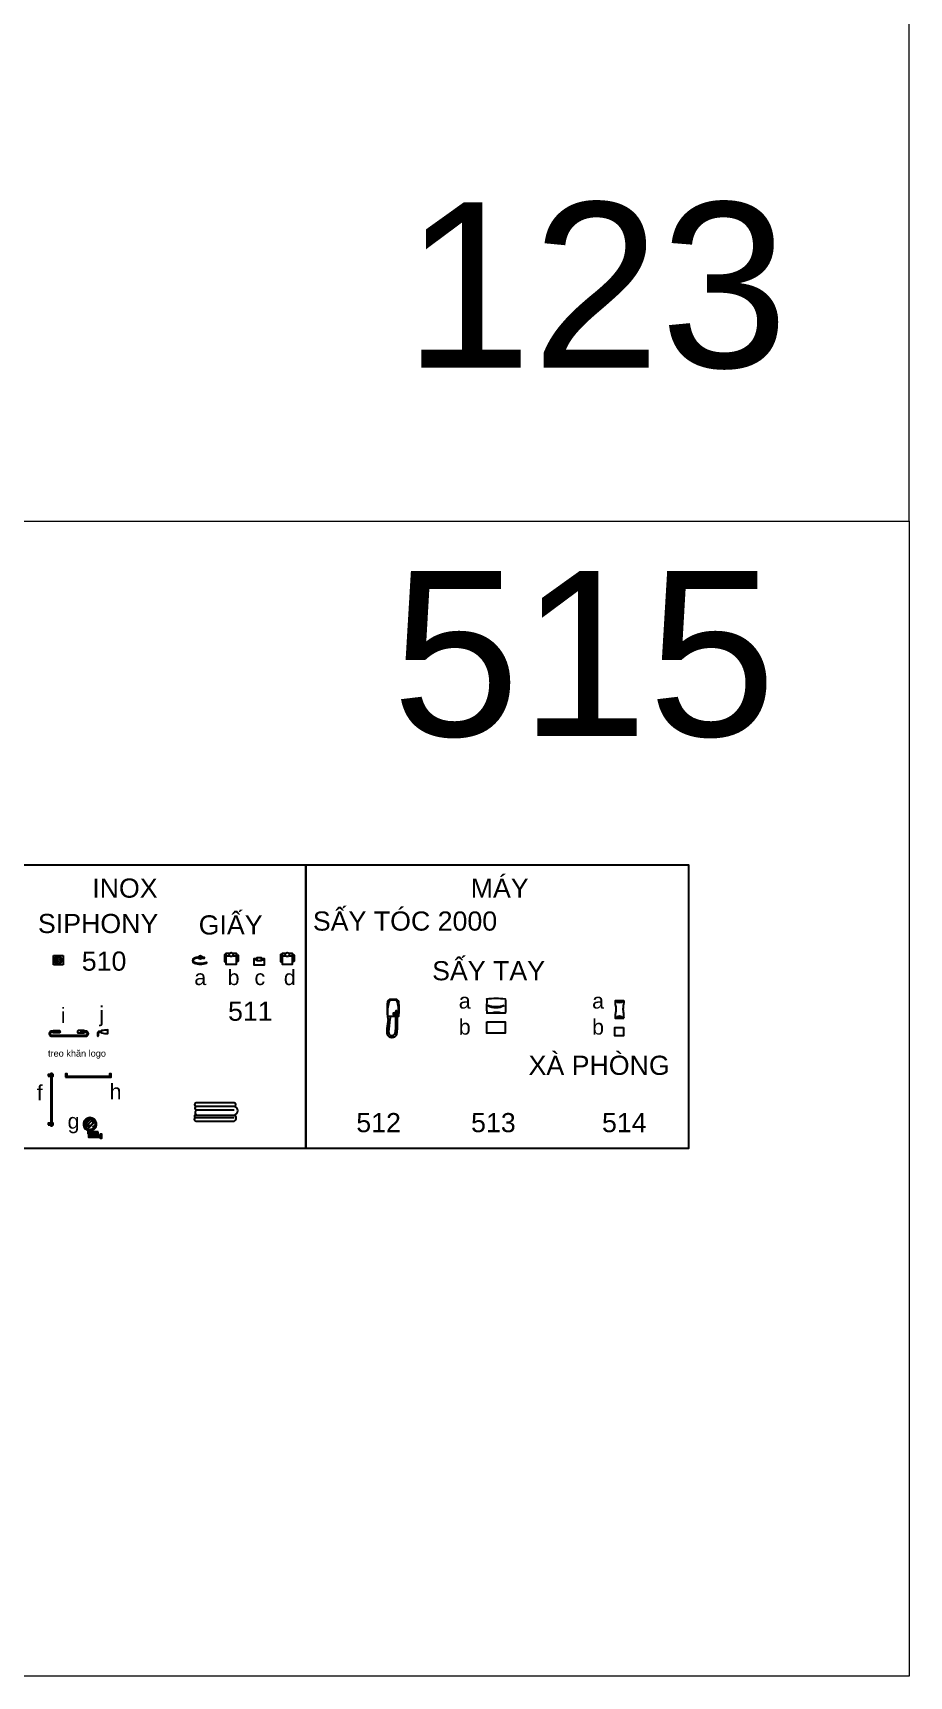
# Model space of a CAD drawing. Header units: inches. Extents: x 242965 to 445791, y 236206 to 423703.
# Drawn here: x 396305 to 409694, y 236206 to 261299 of the extents above; entities that cross this region are included whole.
import ezdxf

# ---------------------------------------------------------------- set-up
doc = ezdxf.new("R2010")
doc.units = ezdxf.units.IN
doc.header["$MEASUREMENT"] = 0
doc.layers.add('2', color=181, linetype='Continuous', lineweight=20)
doc.layers.add('e', color=96, linetype='Continuous', lineweight=5)
doc.layers.add('Tree', color=144, linetype='Continuous')
doc.layers.add('wc', color=144, linetype='Continuous')
doc.styles.add('Vni-Helve', font='')
doc.styles.get('Vni-Helve').set_extended_font_data('VNI-Helve')

# ---------------------------------------------------------------- blocks, each defined once
blk = doc.blocks.new('510')
at = {"layer": 'wc'}
for p, q in [((-146, 70), (0, 70)), ((-146, -70), (-146, 70)), ((0, 70), (0, -70)), ((0, -70), (-146, -70))]:
    blk.add_line(p, q, dxfattribs=at)
at = {"layer": 'wc', "color": 8}
for p, q in [((-123, 6), (-121, 6)), ((-121, 6), (-118, 12)), ((-118, 12), (-120, 15)), ((-112, 22), (-109, 28)), ((-109, 17), (-112, 22)), ((-112, 1), (-109, 6)), ((-109, -5), (-112, 1)), ((-109, 28), (-103, 28)), ((-109, 17), (-103, 17)), ((-109, 6), (-103, 6)), ((-104, 39), (-103, 39)), ((-103, 39), (-102, 40)), ((-99, 22), (-103, 28)), ((-103, 17), (-99, 22)), ((-99, 1), (-103, 6)), ((-103, -5), (-99, 1)), ((-93, 33), (-90, 39)), ((-90, 28), (-93, 33)), ((-93, 12), (-90, 17)), ((-90, 6), (-93, 12)), ((-90, 39), (-84, 39)), ((-90, 28), (-84, 28)), ((-90, 17), (-84, 17)), ((-90, 6), (-84, 6)), ((-81, 33), (-84, 39)), ((-84, 28), (-81, 33)), ((-81, 12), (-84, 17)), ((-84, 6), (-81, 12)), ((-74, 44), (-72, 49)), ((-71, 39), (-74, 44)), ((-74, 22), (-71, 28)), ((-71, 17), (-74, 22)), ((-74, 1), (-71, 6)), ((-71, -5), (-74, 1)), ((-71, 39), (-65, 39)), ((-71, 28), (-65, 28)), ((-71, 17), (-65, 17)), ((-71, 6), (-65, 6)), ((-65, 39), (-62, 44)), ((-62, 22), (-65, 28)), ((-65, 17), (-62, 22)), ((-62, 1), (-65, 6)), ((-65, -5), (-62, 1)), ((-62, 44), (-64, 48)), ((-56, 33), (-53, 39)), ((-53, 28), (-56, 33)), ((-56, 12), (-53, 17)), ((-53, 6), (-56, 12)), ((-53, 39), (-46, 39)), ((-53, 28), (-46, 28)), ((-53, 17), (-46, 17)), ((-53, 6), (-46, 6)), ((-43, 33), (-46, 39)), ((-46, 28), (-43, 33)), ((-43, 12), (-46, 17)), ((-46, 6), (-43, 12)), ((-37, 22), (-34, 27)), ((-34, 17), (-37, 22)), ((-37, 1), (-34, 6)), ((-34, -5), (-37, 1)), ((-34, 17), (-29, 17)), ((-34, 6), (-28, 6)), ((-26, 3), (-28, 6)), ((-123, -5), (-121, -5)), ((-118, -10), (-121, -5)), ((-121, -15), (-118, -10)), ((-112, -21), (-109, -15)), ((-109, -26), (-112, -21)), ((-109, -5), (-103, -5)), ((-109, -15), (-103, -15)), ((-109, -26), (-103, -26)), ((-106, -37), (-103, -37)), ((-99, -21), (-103, -15)), ((-103, -26), (-99, -21)), ((-100, -41), (-103, -37)), ((-93, -10), (-90, -5)), ((-90, -15), (-93, -10)), ((-93, -32), (-90, -26)), ((-90, -37), (-93, -32)), ((-90, -5), (-84, -5)), ((-90, -15), (-84, -15)), ((-90, -26), (-84, -26)), ((-90, -37), (-84, -37)), ((-81, -10), (-84, -5)), ((-84, -15), (-81, -10)), ((-81, -32), (-84, -26)), ((-84, -37), (-81, -32)), ((-74, -21), (-71, -15)), ((-71, -26), (-74, -21)), ((-74, -43), (-71, -37)), ((-71, -48), (-74, -43)), ((-71, -5), (-65, -5)), ((-71, -15), (-65, -15)), ((-71, -26), (-65, -26)), ((-71, -37), (-65, -37)), ((-71, -48), (-66, -48)), ((-62, -21), (-65, -15)), ((-65, -26), (-62, -21)), ((-62, -43), (-65, -37)), ((-65, -48), (-62, -43)), ((-56, -10), (-53, -5)), ((-53, -15), (-56, -10)), ((-56, -32), (-53, -26)), ((-53, -37), (-56, -32)), ((-53, -5), (-46, -5)), ((-53, -15), (-46, -15)), ((-53, -26), (-46, -26)), ((-53, -37), (-46, -37)), ((-43, -10), (-46, -5)), ((-46, -15), (-43, -10)), ((-43, -32), (-46, -26)), ((-46, -37), (-43, -32)), ((-37, -21), (-34, -15)), ((-34, -26), (-37, -21)), ((-34, -5), (-28, -5)), ((-34, -15), (-28, -15)), ((-34, -26), (-33, -26)), ((-28, -5), (-26, -1))]:
    blk.add_line(p, q, dxfattribs=at)
at = {"layer": 'wc'}
for radius in [58.6, 48.6]:
    blk.add_circle((-74, 0), radius, dxfattribs=at)
blk = doc.blocks.new('509f')
at = {"layer": 'wc'}
for points in [[(-58, 358), (16, 358), (16, 384), (-58, 384)], [(-58, -384), (16, -384), (16, -358), (-58, -358)]]:
    blk.add_lwpolyline(points, close=True, dxfattribs=at)
for points in [[(0, 384), (0, 400), (-20, 400), (-20, 384)], [(-20, 358), (-20, -358)], [(0, -358), (0, 358)], [(-20, -384), (-20, -400), (0, -400), (0, -384)]]:
    blk.add_lwpolyline(points, dxfattribs=at)
blk = doc.blocks.new('509h')
at = {"layer": 'wc'}
for points in [[(-350, -10), (-322, -10), (-322, 40), (-350, 40)], [(322, -10), (350, -10), (350, 40), (322, 40)]]:
    blk.add_lwpolyline(points, close=True, dxfattribs=at)
blk.add_lwpolyline([(-350, -10), (350, -10), (350, 0), (-350, 0)], dxfattribs=at)
blk = doc.blocks.new('509g')
at = {"layer": 'wc', "ltscale": 5}
h = blk.add_hatch(dxfattribs=at)
h.set_pattern_fill('AR-RROOF', color=256, scale=50, angle=45, style=0)
h.set_pattern_definition([(45, (-176794.996, 9535.987), (42.426407, 113.137085), [750, -100, 250, -50]), (45, (-176765.65, 9600.69), (-82.37794, 11.667262), [150, -16.5, 300, -37.5]), (45, (-176807.37, 9583.716), (160.159686, 207.53584), [400, -70, 200, -50])])
h.paths.add_polyline_path([(-213, 73), (-213, 75, 0.188136), (-152, 75), (-152, 73, 5.315308)])
at = {"ltscale": 5}
for points in [[(-146, 59, 5.315308), (-219, 59)], [(-152, 73, 5.315308), (-213, 73)], [(-58, 37), (-214, 37), (-214, 37, 0.156097), (-214, 12), (-214, 12), (-58, 12), (-58, 12, 0.154397), (-58, 37)], [(-58, 9), (-204, 9), (-204, 9, 0.156097), (-204, -15), (-204, -15), (-58, -15), (-58, -15, 0.154397), (-58, 9)], [(-17, -18), (-204, -18), (-204, -18, 0.156097), (-204, -43), (-204, -43), (-17, -43), (-17, -43, 0.154397), (-17, -18)]]:
    blk.add_lwpolyline(points, format="xyb", dxfattribs=at)
blk.add_lwpolyline([(-213, 75), (-213, 75), (-220, 57), (-220, 57, 0.188136), (-146, 57), (-146, 57), (-152, 75), (-152, 75, -0.188136)], format="xyb", close=True, dxfattribs=at)
for points in [[(-199, 51), (-199, 37), (-166, 37), (-166, 51)], [(-199, 44), (-166, 44)], [(-27, -43), (-27, -60), (0, -60), (0, -60), (0, 0), (-27, 0), (-27, -18)], [(-27, -44), (-14, -44), (-14, -30), (-14, -17), (-27, -17)], [(-15, -30), (-15, -30)]]:
    blk.add_lwpolyline(points, dxfattribs=at)
blk = doc.blocks.new('509i')
at = {"layer": 'wc'}
for points in [[(-269, 49), (-191, 49, 1), (-191, 62), (-269, 62), (-269, 62, 0.817562), (-269, -12), (-269, -12), (271, -12), (271, -12, 0.817562), (271, 62), (271, 62), (192, 62, 1), (192, 49), (271, 49)], [(-267, 49, 0.817562), (-267, 0)], [(-242, 62, -0.162861), (-235, 73), (-235, 73), (-141, 73), (-141, 73, -0.510339), (-141, 38), (-141, 38), (-235, 38), (-235, 38, -0.162861), (-242, 49)], [(244, 62, 0.162861), (236, 73), (236, 73), (143, 73), (143, 73, 0.510339), (143, 38), (143, 38), (236, 38), (236, 38, 0.162861), (244, 49)], [(268, 0, 0.817562), (268, 49)]]:
    blk.add_lwpolyline(points, format="xyb", dxfattribs=at)
blk.add_lwpolyline([(269, 0), (-269, 0)], dxfattribs=at)
blk = doc.blocks.new('509j')
at = {"layer": 'wc'}
blk.add_lwpolyline([(-101, 34), (-132, 34), (-132, 34, 0.414214), (-155, 12), (-155, 12), (-155, -33), (-155, -33, 1), (-142, -33), (-142, -33), (-142, 12), (-142, 12, -0.414214), (-132, 22), (-101, 22)], format="xyb", dxfattribs=at)
blk.add_lwpolyline([(0, 56), (0, 56, 0.049053), (-93, 45), (-93, 45, 0.510339), (-93, 11), (-93, 11, 0.049053), (0, 0), (0, 0)], format="xyb", close=True, dxfattribs=at)
blk = doc.blocks.new('511a')
at = {"layer": 'wc'}
for points in [[(-31, 97, 0.065068), (-96, 81), (-96, 81, 0.614914), (-96, 8), (-96, 8, 0.193559), (96, 8), (96, 8, 1.256428), (92, 18), (92, 18, -0.193559), (-92, 18)], [(-91, 72, 0.614914), (-91, 17)], [(-31, 87, 0.063812), (-92, 71)], [(23, 102, 0.75877), (-22, 102)], [(-19, 84, 0.571096), (20, 84)], [(32, 87, -0.028436), (60, 82), (60, 82, 0.779847), (62, 91), (62, 91, 0.029733), (32, 97)]]:
    blk.add_lwpolyline(points, format="xyb", dxfattribs=at)
blk.add_lwpolyline([(-31, 84), (32, 84), (32, 102), (32, 102), (-31, 102), (-31, 102)], close=True, dxfattribs=at)
blk = doc.blocks.new('511b')
at = {"layer": 'wc'}
for points in [[(-150, 111), (-169, 111, 0.414214), (-179, 101), (-179, 10, 0.414214), (-169, 0), (-150, 0)], [(-150, 101), (-159, 101, 0.414214), (-169, 91), (-169, 20, 0.414214), (-159, 10), (-150, 10)], [(0, 111), (19, 111, -0.414214), (29, 101), (29, 10, -0.414214), (19, 0), (0, 0)], [(0, 101), (9, 101, -0.414214), (19, 91), (19, 20, -0.414214), (9, 10), (0, 10)]]:
    blk.add_lwpolyline(points, format="xyb", dxfattribs=at)
for points in [[(-53, 130), (0, 130), (0, -40), (-150, -40), (-150, 130), (-97, 130)], [(-150, 90), (-97, 90)], [(-53, 90), (0, 90)]]:
    blk.add_lwpolyline(points, dxfattribs=at)
blk.add_circle((-75, 110), 30, dxfattribs=at)
blk = doc.blocks.new('511c')
at = {"layer": 'wc'}
for points in [[(-111, 90), (-162, 90), (-162, 0), (0, 0), (0, 90), (-51, 90)], [(-111, 79), (-162, 79)], [(-51, 79), (0, 79)]]:
    blk.add_lwpolyline(points, dxfattribs=at)
blk.add_lwpolyline([(-111, 88), (-111, 112), (-51, 112), (-51, 88), (-51, 63), (-111, 63)], close=True, dxfattribs=at)
blk = doc.blocks.new('511d')
at = {"layer": 'wc'}
for points in [[(-75, 151), (-94, 151, 0.414214), (-104, 141), (-104, 50, 0.414214), (-94, 40), (-75, 40)], [(-75, 141), (-84, 141, 0.414214), (-94, 131), (-94, 60, 0.414214), (-84, 50), (-75, 50)], [(75, 151), (94, 151, -0.414214), (104, 141), (104, 50, -0.414214), (94, 40), (75, 40)], [(75, 50), (84, 50, 0.414214), (94, 60), (94, 131, 0.414214), (84, 141), (75, 141)]]:
    blk.add_lwpolyline(points, format="xyb", dxfattribs=at)
for points in [[(22, 170), (75, 170), (75, 0), (-75, 0), (-75, 170), (-22, 170)], [(-75, 130), (-22, 130)], [(22, 130), (75, 130)]]:
    blk.add_lwpolyline(points, dxfattribs=at)
blk.add_circle((0, 150), 30, dxfattribs=at)
blk = doc.blocks.new('512')
at = {"layer": 'wc', "ltscale": 3}
for points in [[(115, -203, 0.054131), (116, 13), (116, 13, 0.355291), (67, 52), (67, 52), (-8, 52), (-8, 52, 0.355291), (-57, 13), (-57, 13, 0.054131), (-57, -203)], [(94, -203), (115, -203), (115, -203, 0.063937), (97, 10), (97, 10, 0.338284), (59, 40), (59, 40), (-1, 40), (-1, 40, 0.338284), (-38, 10), (-38, 10, 0.063937), (-57, -203), (-57, -203), (65, -203)], [(94, -402), (94, -145), (94, -145, 0.810611), (65, -145), (65, -415)]]:
    blk.add_lwpolyline(points, format="xyb", dxfattribs=at)
for points in [[(-57, -203), (-51, -252), (-16, -252), (-8, -203)], [(-48, -252), (-65, -395)], [(-19, -252), (-36, -399)]]:
    blk.add_lwpolyline(points, dxfattribs=at)
blk.add_lwpolyline([(57, -185), (33, -185), (33, -153), (57, -153)], close=True, dxfattribs=at)
blk.add_ellipse((79, -145), major_axis=(0.4, 23.5), ratio=0.622919, start_param=-1.56181, end_param=1.597141, dxfattribs=at)
blk.add_open_spline([(-65, -394), (-65, -398), (-66, -403), (-67, -412), (-68, -417), (-69, -427), (-69, -433), (-69, -443), (-69, -449), (-68, -457), (-68, -460), (-67, -465), (-66, -467), (-65, -472), (-64, -475), (-62, -481), (-60, -484), (-58, -488), (-58, -489), (-56, -492), (-56, -493), (-54, -495), (-53, -497), (-51, -500), (-50, -501), (-46, -505), (-43, -508), (-37, -514), (-33, -516), (-29, -519), (-28, -519), (-26, -520), (-25, -521), (-22, -522), (-21, -522), (-17, -524), (-15, -525), (-9, -526), (-7, -526), (-1, -527), (3, -528), (10, -528), (14, -528), (19, -527), (20, -527), (22, -527), (22, -527), (24, -527), (25, -527), (27, -526), (29, -526), (33, -526), (35, -525), (41, -524), (44, -523), (47, -521), (48, -521), (50, -520), (51, -520), (53, -519), (55, -518), (59, -515), (62, -513), (66, -509), (69, -507), (73, -502), (74, -500), (78, -495), (79, -492), (82, -487), (83, -485), (85, -480), (85, -477), (87, -471), (88, -467), (90, -459), (91, -454), (92, -446), (92, -442), (93, -434), (93, -431), (93, -423), (94, -420), (94, -402)], degree=3, knots=[0, 0, 0, 0, 13.002015, 13.002015, 26.004031, 26.004031, 39.006046, 39.006046, 52.008061, 52.008061, 57.702485, 57.702485, 63.364415, 63.364415, 69.467706, 69.467706, 75.570997, 75.570997, 78.541493, 78.541493, 80.562426, 80.562426, 83.927727, 83.927727, 87.293029, 87.293029, 94.574871, 94.574871, 101.856714, 101.856714, 103.390305, 103.390305, 105.799494, 105.799494, 108.208682, 108.208682, 113.027059, 113.027059, 117.845437, 117.845437, 125.459276, 125.459276, 133.073116, 133.073116, 135.648241, 135.648241, 137.380792, 137.380792, 139.113343, 139.113343, 142.578445, 142.578445, 148.094073, 148.094073, 153.609701, 153.609701, 155.154104, 155.154104, 156.698507, 156.698507, 159.787312, 159.787312, 165.43614, 165.43614, 171.084969, 171.084969, 176.733797, 176.733797, 182.382625, 182.382625, 188.031453, 188.031453, 193.680281, 193.680281, 202.884967, 202.884967, 212.089654, 212.089654, 221.29434, 221.29434, 230.499027, 230.499027, 238.74617, 238.74617, 238.74617, 238.74617], dxfattribs=at)
blk.add_spline([(-36, -399), (-37, -462), (-30, -478), (-14, -494), (19, -498), (37, -494), (65, -415)], degree=3, dxfattribs=at)
blk = doc.blocks.new('513a')
at = {"layer": 'wc'}
for points in [[(-279, 0, 0.050608), (-280, -218)], [(-280, -5), (-280, 0), (-280, 0, -0.082881), (0, 0), (0, 0), (0, -4)], [(0, 0, -0.050608), (0, -218), (0, -218), (-280, -218), (-280, -218)], [(-59, -218, 0.188075), (-204, -218)]]:
    blk.add_lwpolyline(points, format="xyb", dxfattribs=at)
blk.add_lwpolyline([(-15, -97, -0.187656), (-266, -99), (-266, -99, 0.267149)], format="xyb", close=True, dxfattribs=at)
blk = doc.blocks.new('513b')
at = {"layer": 'wc'}
blk.add_lwpolyline([(-280, 85), (0, 85), (0, -85), (-280, -85)], close=True, dxfattribs=at)
blk = doc.blocks.new('514a')
at = {"layer": 'wc'}
for points in [[(119, 132), (119, 132), (-11, 132, 0.352122)], [(119, -133), (119, -133, 0.459938), (-11, -133)]]:
    blk.add_lwpolyline(points, format="xyb", close=True, dxfattribs=at)
blk.add_lwpolyline([(56, -128), (51, -128), (51, -111), (56, -111)], close=True, dxfattribs=at)
for points in [[(-11, 132), (-11, 104), (-5, 55), (0, -2), (-7, -56), (-10, -99), (-11, -133)], [(119, 132), (119, 104), (113, 55), (108, -2), (115, -56), (118, -99), (119, -133)]]:
    blk.add_spline(points, degree=3, dxfattribs=at)
blk = doc.blocks.new('514b')
at = {"layer": 'wc'}
blk.add_lwpolyline([(65, 130), (65, 0), (-65, 0), (-65, 130)], close=True, dxfattribs=at)

msp = doc.modelspace()

# ---------------------------------------------------------------- linework, layer by layer
at = {"layer": 'e'}
for points in [[(294651.656, 253841.58), (409694.156, 253841.58), (409694.156, 331887.901), (294651.656, 331887.901)], [(294651.656, 253841.58), (409694.156, 253841.58), (409694.156, 236205.515), (294651.656, 236205.515)]]:
    msp.add_lwpolyline(points, close=True, dxfattribs=at)
at = {"layer": 'Tree'}
for points in [[(399381.155, 244905.824, 0.954128701), (399381.155, 244959.155), (399381.155, 244959.155), (398801.242, 244959.155), (398801.242, 244959.155, 1.004542783), (398801.242, 244905.824)], [(398801.242, 244735.164, 1.111803608), (398801.242, 244681.833), (399381.155, 244681.833, 0.739777764), (399381.155, 244770.718, 0.805946432), (399381.155, 244905.824), (398801.242, 244905.824, 0.74602549), (398801.242, 244852.493, 0.435761665), (398801.242, 244770.718, 1.577849101), (398801.242, 244735.164), (399381.155, 244735.164)]]:
    msp.add_lwpolyline(points, format="xyb", dxfattribs=at)
for points in [[(398801.242, 244852.493), (399381.155, 244852.493)], [(398801.242, 244770.718), (399381.155, 244770.718)]]:
    msp.add_lwpolyline(points, dxfattribs=at)
at = {"layer": 'wc', "color": 3}
for points in [[(394626.866, 244267.946), (400477.129, 244267.946), (400477.129, 248587.297), (394626.866, 248587.297)], [(400477.129, 244267.946), (406327.392, 244267.946), (406327.392, 248587.297), (400477.129, 248587.297)]]:
    msp.add_lwpolyline(points, close=True, dxfattribs=at)

# ---------------------------------------------------------------- block references
at = {"layer": 'wc'}
for name, p in [('510', (396767.488, 247138.447)), ('511a', (398864.321, 247085.955)), ('511b', (399411.125, 247113.674)), ('511c', (399842.998, 247066.575)), ('511d', (400192.25, 247074.438)), ('512', (401780.664, 246487.825)), ('513a', (403522.577, 246545.633)), ('514a', (405213.432, 246384.646)), ('513b', (403522.577, 246110.849)), ('509i', (396853.659, 245989.791)), ('509j', (397449.211, 246016.986)), ('514b', (405264.234, 245981.565)), ('509f', (396598.331, 245007.406)), ('509h', (397153.233, 245361.387)), ('509g', (397360.65, 244480.557))]:
    msp.add_blockref(name, p, dxfattribs=at)

# ---------------------------------------------------------------- texts
at = {"layer": '2', "color": 6, "style": 'Vni-Helve'}
for s, p in [('123', (401975.021, 256188.315)), ('515', (401789.379, 250560.198))]:
    msp.add_text(s, height=2520, dxfattribs=at).set_placement(p)
at = {"layer": '2', "color": 4, "style": 'Vni-Helve'}
for s, height, p in [('MAÙY', 292.5, (402995.262, 248092.572)), ('INOX', 292.5, (397212.641, 248092.572)), ('SAÁY TOÙC 2000', 292.5, (400583.808, 247589.662)), ('SIPHONY', 292.5, (396383.317, 247552.269)), ('GIAÁY', 292.5, (398839.336, 247530.569)), ('510', 292.5, (397052.969, 246977.897)), ('SAÁY TAY', 292.5, (402405.668, 246831.148)), ('a', 234, (398772.299, 246757.837)), ('b', 234, (399280.613, 246757.837)), ('c', 234, (399691.75, 246757.837)), ('d', 234, (400140.262, 246757.837)), ('i', 234, (396731.568, 246177.735)), ('j', 234, (397322.109, 246200.146)), ('511', 292.5, (399287.349, 246213.172)), ('a', 234, (402812.779, 246399.222)), ('a', 234, (404850.486, 246399.222)), ('b', 234, (402812.779, 246001.486)), ('b', 234, (404850.486, 246001.486)), ('treo khaên logo', 100, (396537.065, 245665.274)), ('XAØ PHOØNG', 292.5, (403879.155, 245386.992)), ('f', 234, (396365.283, 244997.407)), ('h', 234, (397477.82, 245014.533)), ('g', 234, (396836.221, 244564.122)), ('512', 292.5, (401247.419, 244511.623)), ('513', 292.5, (403000.845, 244511.623)), ('514', 292.5, (405001.181, 244511.623))]:
    msp.add_text(s, height=height, dxfattribs=at).set_placement(p)

doc.saveas('drawing.dxf')
